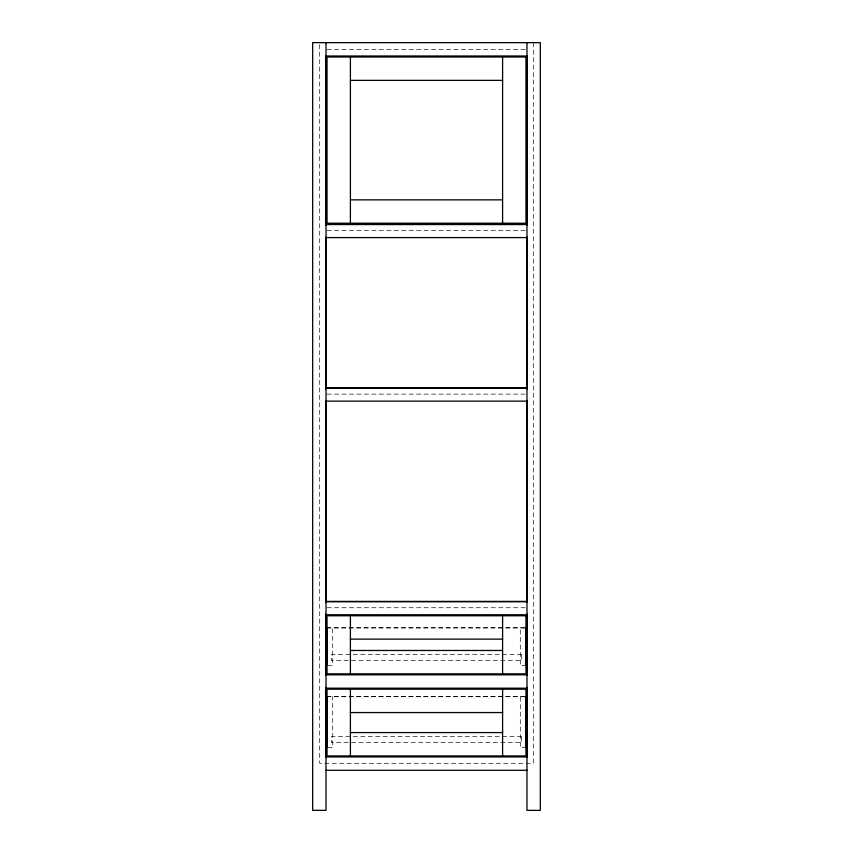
<?xml version="1.0" encoding="UTF-8"?>
<svg xmlns="http://www.w3.org/2000/svg" width="853" height="853" viewBox="0 0 853 853"><rect width="100%" height="100%" fill="white"/><g stroke="black" fill="none" stroke-linecap="round" stroke-linejoin="round"><path stroke-width="0.64" stroke-dasharray="4.26 3.2" d="M327.019 49.325L525.981 49.325M327.019 230.566L527.303 230.566M327.019 394.118L527.303 394.118M327.019 607.741L527.303 607.741M326.699 627.776L525.096 627.776M326.699 627.968L526.301 627.968M327.904 665.489L332.702 665.489L332.702 627.776M526.301 665.489L520.298 665.489L520.298 627.776M326.699 696.528L525.096 696.528M326.699 696.73L526.301 696.73M327.904 747.601L332.702 747.601L332.702 696.528M526.301 747.601L520.298 747.601L520.298 696.528M533.306 42.65L533.306 763.286L319.694 763.286L319.694 42.65M521.631 654.475L331.369 654.475L331.369 660.478L521.631 660.478L521.631 654.475M521.631 736.587L331.369 736.587L331.369 742.59L521.631 742.59L521.631 736.587"/><path stroke-width="1.28" d="M326.027 55.999L526.973 55.999M350.402 80.363L502.598 80.363M350.402 199.858L502.598 199.858M326.027 224.232L526.973 224.232M325.697 224.563L527.303 224.563M326.027 237.582L526.973 237.582M326.027 387.784L526.973 387.784M325.697 388.115L527.303 388.115M326.027 401.134L526.973 401.134M326.027 601.397L526.973 601.397M325.697 601.738L527.303 601.738M326.027 614.757L526.973 614.757M350.402 639.121L502.598 639.121M350.402 650.466L502.598 650.466M326.027 674.83L526.973 674.83M326.027 688.19L526.973 688.19M350.402 712.554L502.598 712.554M350.402 732.578L502.598 732.578M326.027 756.942L526.973 756.942M326.027 770.291L526.973 770.291M527.303 55.967L527.303 225.139M527.303 237.123L527.303 388.979M527.303 400.974L527.303 602.111M527.303 614.096L527.303 675.373M527.303 687.358L527.303 756.622M526.973 42.65L526.973 810.35L540.322 810.35L540.322 42.65L312.678 42.65L312.678 810.35L326.027 810.35L326.027 42.65M526.301 627.776L526.301 665.489M526.301 696.528L526.301 747.601M502.598 57.002L502.598 223.23M502.598 615.759L502.598 673.838M502.598 689.192L502.598 755.939M350.402 57.002L350.402 223.23M350.402 615.759L350.402 673.838M350.402 689.192L350.402 755.939M326.699 627.776L326.699 665.489M326.699 696.528L326.699 747.601M325.697 55.967L325.697 225.139M325.697 237.123L325.697 388.979M325.697 400.974L325.697 602.111M325.697 614.096L325.697 675.373M325.697 687.358L325.697 756.622M525.97 57.002L327.03 57.002L327.03 223.23L525.97 223.23L525.97 57.002M525.97 615.759L327.03 615.759L327.03 673.838L525.97 673.838L525.97 615.759M525.97 689.192L327.03 689.192L327.03 755.939L525.97 755.939L525.97 689.192"/></g></svg>
